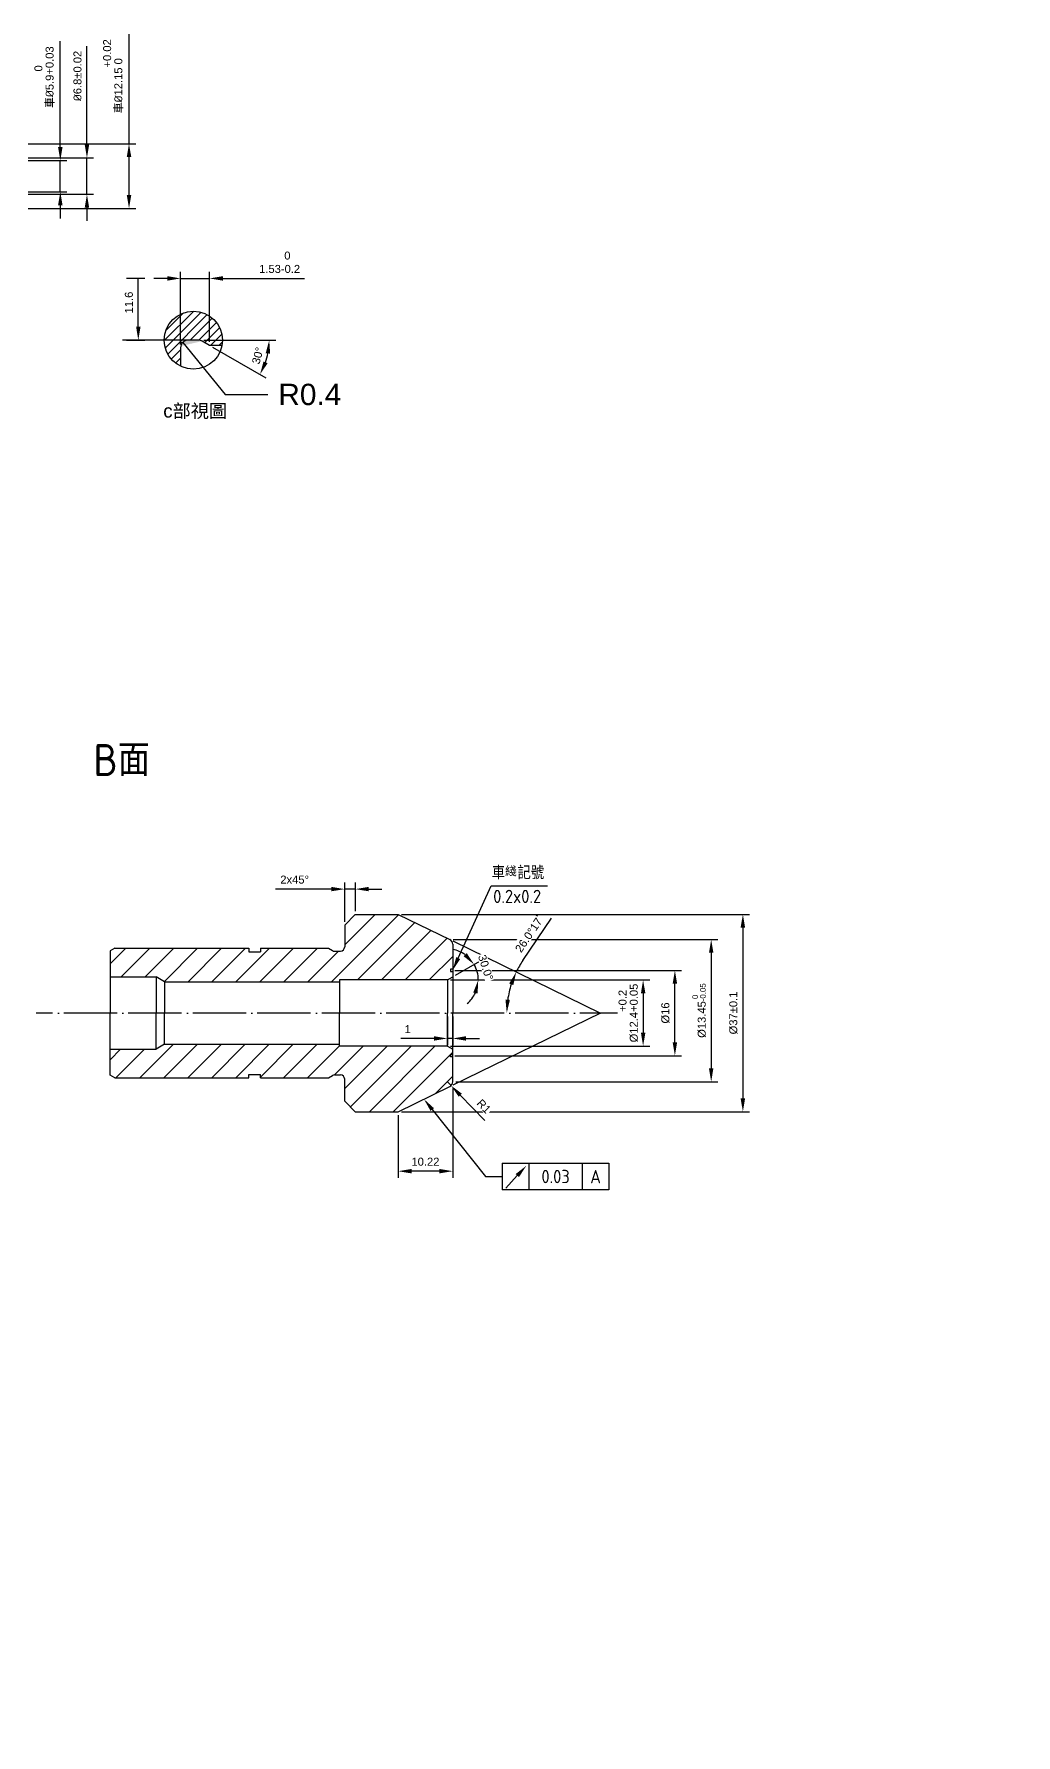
# Model space of a CAD drawing. Header units: millimetres. Extents: x -1183 to 2432, y -404 to 1213.
# Drawn here: x 288.1 to 472.3, y 381 to 699.9 of the extents above; entities that cross this region are included whole.
import ezdxf
from ezdxf import colors
from ezdxf.entities.mleader import LeaderData, LeaderLine
from ezdxf.enums import TextEntityAlignment as Align
from ezdxf.math import Vec2, Vec3

# ---------------------------------------------------------------- set-up
doc = ezdxf.new("R2010")
doc.units = ezdxf.units.MM
doc.linetypes.add('c10', pattern=[12, 10, -1, 0, -1])
for name, color, linetype in [('c10', 1, 'c10'), ('文字', 2, 'Continuous'), ('標註', 3, 'Continuous'), ('標註線', 3, 'Continuous'), ('細實線', 4, 'Continuous')]:
    doc.layers.add(name, color=color, linetype=linetype)
doc.styles.get("Standard").update_dxf_attribs({"font": 'isocp.shx', "height": 5, "bigfont": 'chineset.shx'})
doc.styles.add('可註解', font='arial.ttf')
doc.dimstyles.new('ISO-25', dxfattribs={"dimtxt": 1.5, "dimasz": 2.5, "dimexe": 1.25, "dimexo": 0.625, "dimgap": 1, "dimtad": 1, "dimdec": 3, "dimdsep": 46, "dimtxsty": '可註解', "dimcen": 2.5, "dimclrd": 3, "dimclre": 3, "dimclrt": 3, "dimadec": 1, "dimazin": 0, "dimtfac": 1, "dimtdec": 3, "dimtmove": 0, "dimatfit": 3, "dimfxl": 1, "dimtfill": 1, "dimtfillclr": 256, "dimarcsym": 0})

# ---------------------------------------------------------------- blocks, each defined once
blk = doc.blocks.new('*D56')
at = {"layer": '標註', "color": 3, "lineweight": -2, "transparency": 16777216}
for p, q in [((305.91, 679.34), (305.91, 699.9)), ((271.09, 679.34), (307.16, 679.34)), ((305.91, 669.69), (305.91, 676.84)), ((271.09, 667.19), (307.16, 667.19))]:
    blk.add_line(p, q, dxfattribs=at)
at = {"layer": '標註', "color": 3, "transparency": 16777216}
for points in [[(305.49, 676.84), (306.33, 676.84), (305.91, 679.34)], [(305.49, 669.69), (306.33, 669.69), (305.91, 667.19)]]:
    blk.add_solid(points, dxfattribs=at)
at = {"layer": '標註', "color": 3, "transparency": 16777216, "insert": (302.94, 691.98), "char_height": 1.5, "attachment_point": 5, "rotation": 90, "style": '可註解', "bg_fill": 3, "box_fill_scale": 1.1, "bg_fill_color": 256, "bg_fill_true_color": 13158600, "bg_fill_transparency": 0}
blk.add_mtext('{\\fPMingLiU|b0|i0|c136|p18;車\\fISOCPEUR|b0|i0|c0|p34;%%C}12.15\\S+0.02^  0;', dxfattribs=at)
blk = doc.blocks.new('*D57')
at = {"layer": '標註', "color": 3, "lineweight": -2, "transparency": 16777216}
for p, q in [((298.02, 679.16), (298.02, 697.65)), ((271.52, 676.66), (299.27, 676.66)), ((298.02, 669.86), (298.02, 676.66)), ((271.52, 669.86), (299.27, 669.86)), ((298.02, 667.36), (298.02, 664.86))]:
    blk.add_line(p, q, dxfattribs=at)
at = {"layer": '標註', "color": 3, "transparency": 16777216}
for points in [[(297.6, 679.16), (298.43, 679.16), (298.02, 676.66)], [(297.6, 667.36), (298.43, 667.36), (298.02, 669.86)]]:
    blk.add_solid(points, dxfattribs=at)
at = {"layer": '標註', "color": 3, "transparency": 16777216, "insert": (296.25, 692.04), "char_height": 1.5, "attachment_point": 5, "rotation": 90, "style": '可註解', "bg_fill": 3, "box_fill_scale": 1.1, "bg_fill_color": 256, "bg_fill_true_color": 13158600, "bg_fill_transparency": 0}
blk.add_mtext('{\\fISOCPEUR|b0|i0|c0|p34;%%C}6.8±0.02', dxfattribs=at)
blk = doc.blocks.new('*D58')
at = {"layer": '標註', "color": 3, "lineweight": -2, "transparency": 16777216}
for p, q in [((293.02, 678.71), (293.02, 698.58)), ((266.43, 676.21), (294.27, 676.21)), ((293.02, 670.31), (293.02, 676.21)), ((266.43, 670.31), (294.27, 670.31)), ((293.02, 667.81), (293.02, 665.31))]:
    blk.add_line(p, q, dxfattribs=at)
at = {"layer": '標註', "color": 3, "transparency": 16777216}
for points in [[(292.6, 678.71), (293.44, 678.71), (293.02, 676.21)], [(292.6, 667.81), (293.44, 667.81), (293.02, 670.31)]]:
    blk.add_solid(points, dxfattribs=at)
at = {"layer": '標註', "color": 3, "transparency": 16777216, "insert": (290.05, 691.81), "char_height": 1.5, "attachment_point": 5, "rotation": 90, "style": '可註解', "bg_fill": 3, "box_fill_scale": 1.1, "bg_fill_color": 256, "bg_fill_true_color": 13158600, "bg_fill_transparency": 0}
blk.add_mtext('{\\fPMingLiU|b0|i0|c136|p18;車\\fISOCPEUR|b0|i0|c0|p34;%%C}5.9\\S 0^ +0.03;', dxfattribs=at)
blk = doc.blocks.new('*D64')
at = {"color": 3, "lineweight": -2, "transparency": 16777216}
for p, q in [((319.95, 642.51), (333.46, 642.51)), ((321.56, 641.22), (331.57, 635.44))]:
    blk.add_line(p, q, dxfattribs=at)
blk.add_arc((319.33, 642.51), 12.88, 341.1375, 348.8625, dxfattribs=at)
at = {"color": 3, "transparency": 16777216}
for points in [[(331.55, 640.06), (332.38, 639.98), (332.21, 642.51)], [(331.9, 638.17), (331.14, 638.51), (330.48, 636.07)]]:
    blk.add_solid(points, dxfattribs=at)
at = {"color": 3, "transparency": 16777216, "insert": (330.06, 639.6), "char_height": 1.5, "attachment_point": 5, "rotation": 74.8383, "style": '可註解', "bg_fill": 3, "box_fill_scale": 1.1, "bg_fill_color": 256, "bg_fill_true_color": 13158600, "bg_fill_transparency": 0}
blk.add_mtext('30%%D', dxfattribs=at)
blk = doc.blocks.new('*D65')
at = {"color": 3, "lineweight": -2, "transparency": 16777216}
for p, q in [((313.09, 654.08), (310.59, 654.08)), ((315.59, 641.71), (315.59, 655.33)), ((315.59, 654.08), (321.02, 654.08)), ((321.02, 642.16), (321.02, 655.33)), ((323.52, 654.08), (338.84, 654.08))]:
    blk.add_line(p, q, dxfattribs=at)
at = {"color": 3, "transparency": 16777216}
for points in [[(313.09, 654.5), (313.09, 653.66), (315.59, 654.08)], [(323.52, 654.5), (323.52, 653.66), (321.02, 654.08)]]:
    blk.add_solid(points, dxfattribs=at)
at = {"color": 3, "transparency": 16777216, "insert": (334.16, 657.1), "char_height": 1.5, "attachment_point": 5, "style": '可註解', "bg_fill": 3, "box_fill_scale": 1.1, "bg_fill_color": 256, "bg_fill_true_color": 13158600, "bg_fill_transparency": 0}
blk.add_mtext('     0\\P1.53-0.2', dxfattribs=at)
blk = doc.blocks.new('*D66')
at = {"layer": '標註線', "color": 3, "lineweight": -2, "transparency": 16777216}
for p, q in [((305.44, 654.11), (308.9, 654.11)), ((307.65, 645.01), (307.65, 654.11)), ((305.44, 642.51), (308.9, 642.51))]:
    blk.add_line(p, q, dxfattribs=at)
at = {"layer": '標註線', "color": 3, "transparency": 16777216}
blk.add_solid([(307.24, 645.01), (308.07, 645.01), (307.65, 642.51)], dxfattribs=at)
at = {"layer": '標註線', "color": 3, "transparency": 16777216, "insert": (305.89, 649.56), "char_height": 1.5, "attachment_point": 5, "rotation": 90, "style": '可註解', "bg_fill": 3, "box_fill_scale": 1.1, "bg_fill_color": 256, "bg_fill_true_color": 13158600, "bg_fill_transparency": 0}
blk.add_mtext('11.6', dxfattribs=at)
blk = doc.blocks.new('_None')
blk = doc.blocks.new('*D93')
at = {"layer": '標註', "color": 3, "lineweight": -2, "transparency": 16777216}
for p, q in [((366.24, 522.55), (403.59, 522.55)), ((402.34, 520.05), (402.34, 512.65)), ((366.24, 510.15), (403.59, 510.15))]:
    blk.add_line(p, q, dxfattribs=at)
at = {"layer": '標註', "color": 3, "transparency": 16777216}
for points in [[(401.93, 520.05), (402.76, 520.05), (402.34, 522.55)], [(401.93, 512.65), (402.76, 512.65), (402.34, 510.15)]]:
    blk.add_solid(points, dxfattribs=at)
at = {"layer": '標註', "color": 3, "transparency": 16777216, "insert": (399.56, 516.35), "char_height": 1.5, "attachment_point": 5, "rotation": 90, "style": '可註解', "bg_fill": 3, "box_fill_scale": 1.1, "bg_fill_color": 256, "bg_fill_true_color": 13158600, "bg_fill_transparency": 0}
blk.add_mtext('%%C12.4\\S+0.2^ +0.05;', dxfattribs=at)
blk = doc.blocks.new('*D94')
at = {"layer": '標註', "color": 3, "lineweight": -2, "transparency": 16777216}
for p, q in [((365.62, 515.72), (365.62, 510.33)), ((366.62, 515.72), (366.62, 510.33)), ((363.12, 511.58), (356.92, 511.58)), ((366.62, 511.58), (365.62, 511.58)), ((369.12, 511.58), (371.62, 511.58))]:
    blk.add_line(p, q, dxfattribs=at)
at = {"layer": '標註', "color": 3, "transparency": 16777216}
for points in [[(363.12, 512), (363.12, 511.16), (365.62, 511.58)], [(369.12, 512), (369.12, 511.16), (366.62, 511.58)]]:
    blk.add_solid(points, dxfattribs=at)
at = {"layer": '標註', "color": 3, "transparency": 16777216, "insert": (358.19, 513.33), "char_height": 1.5, "attachment_point": 5, "style": '可註解', "bg_fill": 3, "box_fill_scale": 1.1, "bg_fill_color": 256, "bg_fill_true_color": 13158600, "bg_fill_transparency": 0}
blk.add_mtext('1', dxfattribs=at)
blk = doc.blocks.new('*D95')
at = {"layer": '標註', "color": 3, "lineweight": -2, "transparency": 16777216}
for p, q in [((366.68, 530.14), (416.36, 530.14)), ((415.11, 527.64), (415.11, 505.96)), ((367.24, 503.46), (416.36, 503.46))]:
    blk.add_line(p, q, dxfattribs=at)
at = {"layer": '標註', "color": 3, "transparency": 16777216}
for points in [[(414.69, 527.64), (415.52, 527.64), (415.11, 530.14)], [(414.69, 505.96), (415.52, 505.96), (415.11, 503.46)]]:
    blk.add_solid(points, dxfattribs=at)
at = {"layer": '標註', "color": 3, "transparency": 16777216, "insert": (412.85, 516.8), "char_height": 1.5, "width": 9.1036, "attachment_point": 5, "rotation": 90, "style": '可註解', "bg_fill": 3, "box_fill_scale": 1.1, "bg_fill_color": 256, "bg_fill_true_color": 13158600, "bg_fill_transparency": 0}
blk.add_mtext('%%C13.45{\\H0.7x;\\S 0^ -0.05;}', dxfattribs=at)
blk = doc.blocks.new('*D96')
at = {"layer": '標註', "color": 3, "lineweight": -2, "transparency": 16777216}
for p, q in [((357.02, 534.85), (422.3, 534.85)), ((421.05, 532.35), (421.05, 500.35)), ((357.02, 497.85), (422.3, 497.85))]:
    blk.add_line(p, q, dxfattribs=at)
at = {"layer": '標註', "color": 3, "transparency": 16777216}
for points in [[(420.63, 532.35), (421.47, 532.35), (421.05, 534.85)], [(420.63, 500.35), (421.47, 500.35), (421.05, 497.85)]]:
    blk.add_solid(points, dxfattribs=at)
at = {"layer": '標註', "color": 3, "transparency": 16777216, "insert": (419.28, 516.35), "char_height": 1.5, "attachment_point": 5, "rotation": 90, "style": '可註解', "bg_fill": 3, "box_fill_scale": 1.1, "bg_fill_color": 256, "bg_fill_true_color": 13158600, "bg_fill_transparency": 0}
blk.add_mtext('%%C37±0.1', dxfattribs=at)
blk = doc.blocks.new('*D97')
at = {"layer": '標註', "color": 3, "lineweight": -2, "transparency": 16777216}
for p, q in [((365.62, 503.46), (366.31, 502.74)), ((372.66, 496.17), (368.05, 500.94))]:
    blk.add_line(p, q, dxfattribs=at)
at = {"layer": '標註', "color": 3, "transparency": 16777216}
blk.add_solid([(368.35, 501.23), (367.75, 500.65), (366.31, 502.74)], dxfattribs=at)
at = {"layer": '標註', "color": 3, "transparency": 16777216, "insert": (372.48, 498.87), "char_height": 1.5, "attachment_point": 5, "rotation": 313.9973, "style": '可註解', "bg_fill": 3, "box_fill_scale": 1.1, "bg_fill_color": 256, "bg_fill_true_color": 13158600, "bg_fill_transparency": 0}
blk.add_mtext('R1', dxfattribs=at)
blk = doc.blocks.new('*D98')
at = {"layer": '標註', "color": 3, "lineweight": -2, "transparency": 16777216}
for p, q in [((366.62, 502.21), (366.62, 485.44)), ((356.4, 497.22), (356.4, 485.44)), ((364.12, 486.69), (358.9, 486.69))]:
    blk.add_line(p, q, dxfattribs=at)
at = {"layer": '標註', "color": 3, "transparency": 16777216}
for points in [[(358.9, 487.11), (358.9, 486.28), (356.4, 486.69)], [(364.12, 487.11), (364.12, 486.28), (366.62, 486.69)]]:
    blk.add_solid(points, dxfattribs=at)
at = {"layer": '標註', "color": 3, "transparency": 16777216, "insert": (361.51, 488.46), "char_height": 1.5, "attachment_point": 5, "style": '可註解', "bg_fill": 3, "box_fill_scale": 1.1, "bg_fill_color": 256, "bg_fill_true_color": 13158600, "bg_fill_transparency": 0}
blk.add_mtext('10.22', dxfattribs=at)
blk = doc.blocks.new('*D99')
at = {"layer": '標註', "color": 3, "lineweight": -2, "transparency": 16777216}
blk.add_line((379.79, 526.21), (385.17, 534.14), dxfattribs=at)
for start, end in [(145.8415, 154), (162.1585, 171.8415)]:
    blk.add_arc((394.33, 516.35), 17.57, start, end, dxfattribs=at)
at = {"layer": '標註', "color": 3, "transparency": 16777216}
for points in [[(377.22, 521.89), (377.99, 521.57), (378.54, 524.05)], [(377.35, 518.81), (376.52, 518.87), (376.76, 516.35)]]:
    blk.add_solid(points, dxfattribs=at)
at = {"layer": '標註', "color": 3, "transparency": 16777216, "insert": (380.84, 531.29), "char_height": 1.5, "width": 4.3135, "attachment_point": 5, "rotation": 55.8415, "style": '可註解', "bg_fill": 3, "box_fill_scale": 1.1, "bg_fill_color": 256, "bg_fill_true_color": 13158600, "bg_fill_transparency": 0}
blk.add_mtext("26.0°17{\\H1.29167x;\\C256;'}", dxfattribs=at)
blk = doc.blocks.new('*D76')
at = {"layer": '標註', "color": 3, "lineweight": -2, "transparency": 16777216}
for p, q in [((367.04, 524.35), (409.55, 524.35)), ((408.3, 510.85), (408.3, 521.85)), ((367.04, 508.35), (409.55, 508.35))]:
    blk.add_line(p, q, dxfattribs=at)
at = {"layer": '標註', "color": 3, "transparency": 16777216}
for points in [[(407.88, 521.85), (408.71, 521.85), (408.3, 524.35)], [(407.88, 510.85), (408.71, 510.85), (408.3, 508.35)]]:
    blk.add_solid(points, dxfattribs=at)
at = {"layer": '標註', "color": 3, "transparency": 16777216, "insert": (406.53, 516.35), "char_height": 1.5, "attachment_point": 5, "rotation": 90, "style": '可註解', "bg_fill": 3, "box_fill_scale": 1.1, "bg_fill_color": 256, "bg_fill_true_color": 13158600, "bg_fill_transparency": 0}
blk.add_mtext('%%C16', dxfattribs=at)
blk = doc.blocks.new('*D100')
at = {"layer": '標註', "color": 3, "lineweight": -2, "transparency": 16777216}
for p, q in [((367.16, 523.44), (371.73, 526.07)), ((366.24, 522.55), (372.67, 522.55))]:
    blk.add_line(p, q, dxfattribs=at)
for start, end in [(54.8803, 79.7606), (0, 30), (310.2394, 335.1197)]:
    blk.add_arc((365.62, 522.55), 5.8, start, end, dxfattribs=at)
at = {"layer": '標註', "color": 3, "transparency": 16777216}
for points in [[(369.26, 527.57), (368.65, 527.01), (370.64, 525.45)], [(370.48, 520.19), (371.29, 520.01), (371.42, 522.55)]]:
    blk.add_solid(points, dxfattribs=at)
at = {"layer": '標註', "color": 3, "transparency": 16777216, "insert": (372.81, 524.89), "char_height": 1.5, "attachment_point": 5, "rotation": 288.0715, "style": '可註解', "bg_fill": 3, "box_fill_scale": 1.1, "bg_fill_color": 256, "bg_fill_true_color": 13158600, "bg_fill_transparency": 0}
blk.add_mtext('30.0°', dxfattribs=at)
blk = doc.blocks.new('*D101')
at = {"layer": '標註', "color": 3, "lineweight": -2, "transparency": 16777216}
for p, q in [((343.86, 539.58), (333.39, 539.58)), ((346.36, 533.47), (346.36, 540.83)), ((348.36, 539.58), (346.36, 539.58)), ((348.36, 535.47), (348.36, 540.83)), ((350.86, 539.58), (353.36, 539.58))]:
    blk.add_line(p, q, dxfattribs=at)
at = {"layer": '標註', "color": 3, "transparency": 16777216}
for points in [[(343.86, 540), (343.86, 539.17), (346.36, 539.58)], [(350.86, 540), (350.86, 539.17), (348.36, 539.58)]]:
    blk.add_solid(points, dxfattribs=at)
at = {"layer": '標註', "color": 3, "transparency": 16777216, "insert": (336.98, 541.35), "char_height": 1.5, "attachment_point": 5, "style": '可註解', "bg_fill": 3, "box_fill_scale": 1.1, "bg_fill_color": 256, "bg_fill_true_color": 13158600, "bg_fill_transparency": 0}
blk.add_mtext('2x45%%D', dxfattribs=at)

msp = doc.modelspace()

# ---------------------------------------------------------------- hatches: boundary and pattern name
at = {"layer": '細實線'}
h = msp.add_hatch(dxfattribs=at)
h.set_pattern_fill('ANSI31', color=256, scale=0.35447)
h.set_pattern_definition([(45, (-482.383, 355.2379), (-0.7958088, 0.7958088), [])])
h.paths.add_polyline_path([(312.531, 642.507, 0.28685769), (315.5931, 637.6089), (315.5931, 641.0892, -0.41421356), (317.011, 642.507), (318.9482, 642.507, -0.1316525), (319.6572, 642.3171), (321.0165, 641.5323), (323.3403, 641.5323, 0.0449991), (323.4282, 642.507, 1)])

# ---------------------------------------------------------------- linework, layer by layer
for p, q in [((315.5931, 641.0892), (315.5931, 637.6089)), ((318.9482, 642.507), (317.011, 642.507)), ((318.9482, 642.507), (317.011, 642.507)), ((321.0165, 641.5323), (319.6572, 642.3171)), ((321.0165, 641.5323), (319.6572, 642.3171)), ((323.3403, 641.5323), (321.0165, 641.5323)), ((348.359, 534.8459), (346.359, 532.8459)), ((346.359, 532.8459), (346.359, 528.7459)), ((348.359, 534.8459), (356.399, 534.8459)), ((356.399, 534.8459), (366.0574, 530.1352)), ((303.219, 528.4959), (302.359, 527.9994)), ((302.359, 527.9994), (302.359, 516.3459)), ((303.219, 528.4959), (328.359, 528.4959)), ((328.359, 528.4959), (328.359, 527.8459)), ((328.359, 527.8459), (330.559, 527.8459)), ((330.559, 528.4959), (330.559, 527.8459)), ((330.559, 528.4959), (343.299, 528.4959)), ((343.299, 528.4959), (344.066, 528.0531)), ((344.466, 527.9459), (345.192, 527.9459)), ((345.192, 527.9459), (345.559, 527.9459)), ((302.359, 523.1459), (310.979, 523.1459)), ((310.979, 523.1459), (310.979, 516.3459)), ((312.5379, 522.1959), (310.979, 523.1459)), ((365.619, 522.5459), (366.619, 523.1232)), ((312.5379, 522.1959), (312.5379, 516.3459)), ((312.5379, 522.1959), (345.359, 522.1959)), ((365.619, 522.5459), (345.359, 522.5459)), ((345.359, 522.5459), (345.359, 516.3459)), ((365.619, 522.5459), (365.619, 516.3459)), ((302.359, 504.6924), (302.359, 516.3459)), ((310.979, 509.5459), (310.979, 516.3459)), ((312.5379, 510.4959), (312.5379, 516.3459)), ((345.359, 510.1459), (345.359, 516.3459)), ((365.619, 510.1459), (365.619, 516.3459)), ((312.5379, 510.4959), (310.979, 509.5459)), ((312.5379, 510.4959), (345.359, 510.4959)), ((302.359, 509.5459), (310.979, 509.5459)), ((365.619, 510.1459), (345.359, 510.1459)), ((365.619, 510.1459), (366.619, 509.5685)), ((303.219, 504.1959), (302.359, 504.6924)), ((303.219, 504.1959), (328.359, 504.1959)), ((328.359, 504.8459), (330.559, 504.8459)), ((328.359, 504.1959), (328.359, 504.8459)), ((330.559, 504.1959), (330.559, 504.8459)), ((330.559, 504.1959), (343.299, 504.1959)), ((343.299, 504.1959), (344.066, 504.6387)), ((344.466, 504.7459), (345.192, 504.7459)), ((345.192, 504.7459), (345.559, 504.7459)), ((346.359, 499.8459), (346.359, 503.9459)), ((356.399, 497.8459), (366.0574, 502.5566)), ((348.359, 497.8459), (346.359, 499.8459)), ((348.359, 497.8459), (356.399, 497.8459))]:
    msp.add_line(p, q)
for centre, radius, start, end in [((317.011, 641.0892), 1.4179, 90, 180), ((317.011, 641.0892), 1.4179, 90, 180), ((318.9482, 641.0892), 1.4179, 60, 90), ((365.619, 529.2364), 1, 0, 64), ((344.466, 528.7459), 0.8, 240, 270), ((345.559, 528.7459), 0.8, 270, 0), ((344.466, 503.9459), 0.8, 90, 120), ((345.559, 503.9459), 0.8, 0, 90), ((365.619, 503.4554), 1, 296, 0)]:
    msp.add_arc(centre, radius, start, end)
at = {"layer": 'c10'}
msp.add_line((400.4601, 516.3459), (288.5211, 516.3459), dxfattribs=at)
at = {"layer": '文字', "linetype": 'ByBlock', "lineweight": -2}
msp.add_lwpolyline([(378.7417, 485.8706), (376.5619, 483.5071)], dxfattribs=at)
at = {"layer": '文字'}
msp.add_solid([(378.4354, 486.1531), (380.4366, 487.7083), (379.048, 485.5881)], dxfattribs=at)
at = {"layer": '細實線'}
for p, q in [((375.9231, 488.1948), (380.9231, 488.1948)), ((375.9231, 488.1948), (375.9231, 483.1948)), ((380.9231, 488.1948), (380.9231, 483.1695)), ((380.9231, 488.1948), (390.9231, 488.1948)), ((390.9231, 488.1948), (390.9231, 483.1695)), ((390.9231, 488.1948), (395.9231, 488.1948)), ((395.9231, 488.1948), (395.9231, 483.1695)), ((395.9231, 483.1695), (375.9231, 483.1948))]:
    msp.add_line(p, q, dxfattribs=at)
msp.add_circle((317.9796, 642.507), 5.4486, dxfattribs=at)

# ---------------------------------------------------------------- texts
at = {"layer": '文字'}
for s, width, insert, char_height, attachment_point in [('B面', 44.789618, (299.2303, 566.7752), 6, 1), ('車{\\fPMingLiU|b0|i0|c136|p18;\\H0.64x;    }記號', 11.023671, (373.9516, 543.9135), 2.5, 1), ('{\\fPMingLiU|b0|i0|c136|p18;\\H0.64x;綫}', 2.263528, (376.4503, 543.7667), 2.5, 1), ('0.2x0.2', 7.760664, (374.2161, 539.449), 2.5, 1), ('0.03', 10, (385.9231, 485.6916), 2.5, 5), ('A', 5, (393.4231, 485.6695), 2.5, 5)]:
    msp.add_mtext_dynamic_manual_height_columns(s, width=width, gutter_width=12.5, heights=[0], dxfattribs=dict(at, insert=insert, char_height=char_height, attachment_point=attachment_point))
at = {"layer": '標註線', "style": '可註解'}
msp.add_text('c部視圖', height=2.5, dxfattribs=at).set_placement((318.3231, 627.9912), align=Align.CENTER)

# ---------------------------------------------------------------- dimensions: what is measured, and where the dimension line sits
at = {"layer": '標註'}
dim = msp.add_linear_dim(base=(305.909, 667.186), p1=(270.4629, 679.336), p2=(270.4629, 667.186), angle=90, text='{\\fPMingLiU|b0|i0|c136|p18;車\\fISOCPEUR|b0|i0|c0|p34;%%C}<>', dimstyle='ISO-25', override={"dimtol": 1, "dimtp": 0.02}, dxfattribs=at)
dim.commit()
dim.dimension.update_dxf_attribs({"geometry": '*D56', "text_midpoint": (305.909, 691.9778), "dimtype": 160})

# ---------------------------------------------------------------- leaders
at = {"layer": '標註線'}
ml = msp.add_multileader_mtext('Standard', dxfattribs=at)
ml.set_content('R0.4', color=256, style='可註解')
ml.set_leader_properties()
ml.build(insert=Vec2(0, 0))
ctx = ml.context
ctx.base_point, ctx.plane_origin = Vec3(331.9246, 632.2942), Vec3(204.2838, 81.5605)
notes = []
notes.append((ctx, [(0, (1, 1, 0), (323.9246, 632.2942), (1, 0), 8, [(1, [(319.6416, 642.326), (316.0084, 642.0918)], 0, [])])]))
ctx.mtext.insert, ctx.mtext.flow_direction = Vec3(333.9246, 634.3283), 5
for ctx, leaders in notes:
    for number, flags, end, landing, length, lines in leaders:
        leader = LeaderData()
        leader.index, (leader.has_last_leader_line, leader.has_dogleg_vector, leader.attachment_direction) = number, flags
        leader.last_leader_point, leader.dogleg_vector, leader.dogleg_length = Vec3(end), Vec3(landing), length
        for number, points, colour, breaks in lines:
            line = LeaderLine()
            line.index, line.vertices, line.color, line.breaks = number, Vec3.list(points), colors.encode_raw_color(colour), breaks
            leader.lines.append(line)
        ctx.leaders.append(leader)

# ---------------------------------------------------------------- next in the draw order: dimensions: what is measured, and where the dimension line sits
dim = msp.add_angular_dim_2l(base=(332.0138, 640.2702), line1=((318.9482, 642.507), (317.011, 642.507)), line2=((321.0165, 641.5323), (319.6572, 642.3171)), text='30%%D', dimstyle='ISO-25')
dim.commit()
dim.dimension.update_dxf_attribs({"geometry": '*D64', "text_midpoint": (331.7611, 639.138), "dimtype": 162})
at = {"layer": '標註'}
dim = msp.add_linear_dim(base=(298.0163, 669.861), p1=(270.8929, 676.661), p2=(270.8929, 669.861), angle=90, text='{\\fISOCPEUR|b0|i0|c0|p34;%%C}<>', dimstyle='ISO-25', override={"dimtol": 1, "dimtp": 0.02, "dimtm": 0.02}, dxfattribs=at)
dim.commit()
dim.dimension.update_dxf_attribs({"geometry": '*D57', "text_midpoint": (298.0163, 692.0362), "dimtype": 160})

# ---------------------------------------------------------------- next in the draw order: dimensions: what is measured, and where the dimension line sits
dim = msp.add_linear_dim(base=(315.5931, 654.0809), p1=(321.0165, 641.5323), p2=(315.5931, 641.0892), text='     0\\P1.53-0.2', dimstyle='ISO-25', override={"dimtol": 1, "dimtp": 0.2})
dim.commit()
dim.dimension.update_dxf_attribs({"geometry": '*D65', "text_midpoint": (334.1634, 654.0809), "dimtype": 160})
dim = msp.add_linear_dim(base=(293.0193, 670.311), p1=(265.8029, 676.211), p2=(265.8029, 670.311), angle=90, text='{\\fPMingLiU|b0|i0|c136|p18;車\\fISOCPEUR|b0|i0|c0|p34;%%C}<>', dimstyle='ISO-25', override={"dimtol": 1, "dimtm": -0.03}, dxfattribs=at)
dim.commit()
dim.dimension.update_dxf_attribs({"geometry": '*D58', "text_midpoint": (293.0193, 691.8111), "dimtype": 160})

# ---------------------------------------------------------------- next in the draw order: linework, layer by layer
at = {"layer": '標註線'}
msp.add_line((317.011, 642.507), (304.662, 642.507), dxfattribs=at)

# ---------------------------------------------------------------- next in the draw order: dimensions: what is measured, and where the dimension line sits
dim = msp.add_linear_dim(base=(307.655, 654.107), p1=(304.8116, 642.507), p2=(304.8116, 654.107), angle=90, dimstyle='ISO-25', override={"dimblk2": 'None', "dimsah": 1}, dxfattribs=at)
dim.commit()
dim.dimension.update_dxf_attribs({"geometry": '*D66', "text_midpoint": (305.8891, 649.557)})

# ---------------------------------------------------------------- next in the draw order: hatches: boundary and pattern name
at = {"layer": '細實線'}
h = msp.add_hatch(dxfattribs=at)
h.set_pattern_fill('ANSI31', color=256)
h.set_pattern_definition([(45, (54.0305, 380.4854), (-2.245064, 2.245064), [])])
h.paths.add_polyline_path([(366.619, 529.8612), (356.399, 534.8459), (348.359, 534.8459), (346.359, 532.8459), (346.359, 528.7459, -0.41421356), (345.559, 527.9459), (345.192, 527.9459), (344.466, 527.9459, -0.1316525), (344.066, 528.0531), (343.299, 528.4959), (330.559, 528.4959), (330.559, 527.8459), (328.359, 527.8459), (328.359, 528.4959), (303.219, 528.4959), (302.359, 527.9994), (302.359, 523.1459), (310.979, 523.1459), (312.5379, 522.1959), (345.359, 522.1959), (345.359, 522.5459), (365.619, 522.5459), (366.619, 523.1232)])
h.paths.add_polyline_path([(366.619, 509.5685), (365.619, 510.1459), (345.359, 510.1459), (345.359, 510.4959), (312.5379, 510.4959), (310.979, 509.5459), (302.359, 509.5459), (302.359, 504.6924), (303.219, 504.1959), (328.359, 504.1959), (328.359, 504.8459), (330.559, 504.8459), (330.559, 504.1959), (343.299, 504.1959), (344.066, 504.6387, -0.1316525), (344.466, 504.7459), (345.192, 504.7459), (345.559, 504.7459, -0.41421356), (346.359, 503.9459), (346.359, 499.8459), (348.359, 497.8459), (356.399, 497.8459), (366.619, 502.8305)])
h.paths.add_polyline_path([(208.0671, 450.894), (208.0671, 458.6991), (204.5238, 458.6991), (204.5238, 450.894)], flags=9)
h.paths.add_polyline_path([(213.6696, 458.7884), (225.9447, 458.7884), (225.9447, 465.6027), (213.6696, 465.6027)], flags=9)
h.paths.add_polyline_path([(172.3893, 495.4873), (174.4799, 495.4873), (174.4799, 498.4185), (172.3893, 498.4185)], flags=9)
h.paths.add_polyline_path([(375.3247, 658.9849), (383.625, 658.9849), (383.625, 666.2359), (375.3247, 666.2359)], flags=9)
h.paths.add_polyline_path([(363.2057, 668.593), (394.8554, 668.593), (394.8554, 676.3778), (363.2057, 676.3778)], flags=9)
h.paths.add_polyline_path([(345.5305, 658.9854), (352.5305, 658.9854), (352.5305, 665.9854), (345.5305, 665.9854)], flags=9)
h.paths.add_polyline_path([(312.427, 658.7783), (325.6341, 658.7783), (325.6341, 665.9874), (312.427, 665.9874)], flags=9)
h.paths.add_polyline_path([(282.3804, 658.9829), (295.6807, 658.9829), (295.6807, 666.2359), (282.3804, 666.2359)], flags=9)
h.paths.add_polyline_path([(336.2057, 668.5935), (361.8554, 668.5935), (361.8554, 676.3517), (336.2057, 676.3517)], flags=9)
h.paths.add_polyline_path([(307.8336, 668.5935), (330.2275, 668.5935), (330.2275, 676.3517), (307.8336, 676.3517)], flags=9)
h.paths.add_polyline_path([(280.675, 668.7783), (297.3861, 668.7783), (297.3861, 675.9874), (280.675, 675.9874)], flags=9)
h.paths.add_polyline_path([(258.041, 658.9437), (270.0201, 658.9437), (270.0201, 666.0271), (258.041, 666.0271)], flags=9)
h.paths.add_polyline_path([(258.093, 668.7001), (269.968, 668.7001), (269.968, 676.0623), (258.093, 676.0623)], flags=9)
h.paths.add_polyline_path([(228.1972, 663.8002), (249.8639, 663.8002), (249.8639, 671.1312), (228.1972, 671.1312)], flags=9)
h.paths.add_polyline_path([(201.6213, 658.7783), (217.3284, 658.7783), (217.3284, 665.9874), (201.6213, 665.9874)], flags=9)
h.paths.add_polyline_path([(193.2057, 668.593), (224.8554, 668.593), (224.8554, 676.3778), (193.2057, 676.3778)], flags=9)
h.paths.add_polyline_path([(173.0305, 658.9834), (185.0305, 658.9834), (185.0305, 665.9874), (173.0305, 665.9874)], flags=9)
h.paths.add_polyline_path([(140.677, 658.7783), (157.3841, 658.7783), (157.3841, 665.9874), (140.677, 665.9874)], flags=9)
h.paths.add_polyline_path([(110.677, 658.7783), (127.3841, 658.7783), (127.3841, 665.9874), (110.677, 665.9874)], flags=9)
h.paths.add_polyline_path([(166.2057, 668.5935), (191.8554, 668.5935), (191.8554, 676.3517), (166.2057, 676.3517)], flags=9)
h.paths.add_polyline_path([(137.8336, 668.5935), (160.2275, 668.5935), (160.2275, 676.3517), (137.8336, 676.3517)], flags=9)
h.paths.add_polyline_path([(110.675, 668.7783), (127.3861, 668.7783), (127.3861, 675.9874), (110.675, 675.9874)], flags=9)
h.paths.add_polyline_path([(88.041, 658.9437), (100.0201, 658.9437), (100.0201, 666.0271), (88.041, 666.0271)], flags=9)
h.paths.add_polyline_path([(88.093, 668.7001), (99.968, 668.7001), (99.968, 676.0623), (88.093, 676.0623)], flags=9)
h.paths.add_polyline_path([(58.1451, 663.7645), (79.916, 663.7645), (79.916, 671.0271), (58.1451, 671.0271)], flags=9)
h.paths.add_polyline_path([(460.0719, 381.091), (469.0254, 381.091), (469.0254, 390.0445), (460.0719, 390.0445)], flags=9)
h.paths.add_polyline_path([(448.2346, 381.1045), (462.6096, 381.1045), (462.6096, 389.8604), (448.2346, 389.8604)], flags=9)
h.paths.add_polyline_path([(445.7805, 391.7778), (472.2805, 391.7778), (472.2805, 399.2359), (445.7805, 399.2359)], flags=9)
h.paths.add_polyline_path([(402.9218, 381.2854), (415.1393, 381.2854), (415.1393, 388.1029), (402.9218, 388.1029)], flags=9)
h.paths.add_polyline_path([(426.9233, 380.9854), (441.1378, 380.9854), (441.1378, 389.9854), (426.9233, 389.9854)], flags=9)
h.paths.add_polyline_path([(376.9055, 381.2354), (391.1555, 381.2354), (391.1555, 389.7354), (376.9055, 389.7354)], flags=9)
h.paths.add_polyline_path([(426.718, 390.9711), (441.343, 390.9711), (441.343, 399.8747), (426.718, 399.8747)], flags=9)
h.paths.add_polyline_path([(404.5305, 391.2854), (413.5305, 391.2854), (413.5305, 399.6854), (404.5305, 399.6854)], flags=9)
h.paths.add_polyline_path([(376.968, 390.9824), (391.093, 390.9824), (391.093, 399.7383), (376.968, 399.7383)], flags=9)
h.paths.add_polyline_path([(446.093, 400.9635), (471.968, 400.9635), (471.968, 409.7573), (446.093, 409.7573)], flags=9)
h.paths.add_polyline_path([(426.6437, 401.0179), (441.4174, 401.0179), (441.4174, 409.7354), (426.6437, 409.7354)], flags=9)
h.paths.add_polyline_path([(395.843, 401.0631), (422.218, 401.0631), (422.218, 409.8604), (395.843, 409.8604)], flags=9)
h.paths.add_polyline_path([(376.7259, 400.901), (391.3352, 400.901), (391.3352, 409.9448), (376.7259, 409.9448)], flags=9)
h.paths.add_polyline_path([(448.9504, 411.2848), (469.1107, 411.2848), (469.1107, 419.986), (448.9504, 419.986)], flags=9)
h.paths.add_polyline_path([(427.4055, 411.0351), (440.6555, 411.0351), (440.6555, 419.7354), (427.4055, 419.7354)], flags=9)
h.paths.add_polyline_path([(406.0742, 411.2848), (411.9869, 411.2848), (411.9869, 419.986), (406.0742, 419.986)], flags=9)
h.paths.add_polyline_path([(377.1108, 410.9854), (390.9503, 410.9854), (390.9503, 419.9854), (377.1108, 419.9854)], flags=9)
h.paths.add_polyline_path([(380.9055, 420.9342), (467.1555, 420.9342), (467.1555, 429.9116), (380.9055, 429.9116)], flags=9)

# ---------------------------------------------------------------- next in the draw order: dimensions: what is measured, and where the dimension line sits
at = {"layer": '標註'}
dim = msp.add_linear_dim(base=(402.3426, 510.1459), p1=(365.619, 522.5459), p2=(365.619, 510.1459), angle=90, text='%%C<>', dimstyle='ISO-25', override={"dimtol": 1, "dimtp": 0.2, "dimtm": -0.05}, dxfattribs=at)
dim.commit()
dim.dimension.update_dxf_attribs({"geometry": '*D93', "text_midpoint": (402.3426, 516.3459), "dimtype": 160})

# ---------------------------------------------------------------- next in the draw order: dimensions: what is measured, and where the dimension line sits
dim = msp.add_linear_dim(base=(366.619, 511.5816), p1=(365.619, 516.3459), p2=(366.619, 516.3459), dimstyle='ISO-25', dxfattribs=at)
dim.commit()
dim.dimension.update_dxf_attribs({"geometry": '*D94', "text_midpoint": (358.1913, 511.5816), "dimtype": 160})

# ---------------------------------------------------------------- next in the draw order: linework, layer by layer
for p in [(366.619, 529.2364), (366.619, 503.4554)]:
    msp.add_line(p, (366.619, 516.3459))

# ---------------------------------------------------------------- next in the draw order: dimensions: what is measured, and where the dimension line sits
dim = msp.add_linear_dim(base=(415.1064, 503.4554), p1=(366.0574, 530.1352), p2=(366.619, 503.4554), angle=90, text='%%C13.45{\\H0.7x;\\S 0^ -0.05;}', dimstyle='ISO-25', dxfattribs=at)
dim.commit()
dim.dimension.update_dxf_attribs({"geometry": '*D95', "text_midpoint": (415.1064, 516.7953), "dimtype": 160})

# ---------------------------------------------------------------- next in the draw order: dimensions: what is measured, and where the dimension line sits
dim = msp.add_linear_dim(base=(421.0502, 497.8459), p1=(356.399, 534.8459), p2=(356.399, 497.8459), angle=90, text='%%C<>', dimstyle='ISO-25', override={"dimtol": 1, "dimtp": 0.1, "dimtm": 0.1}, dxfattribs=at)
dim.commit()
dim.dimension.update_dxf_attribs({"geometry": '*D96', "text_midpoint": (421.0502, 516.3459), "dimtype": 160})

# ---------------------------------------------------------------- next in the draw order: linework, layer by layer
for p, q in [((366.219, 508.5459), (366.619, 508.5459)), ((366.219, 508.1459), (366.219, 508.5459)), ((366.619, 508.1459), (366.219, 508.1459))]:
    msp.add_line(p, q)
msp.add_line((366.219, 508.5459), (366.619, 508.5459), dxfattribs=at)
at = {"layer": '細實線'}
for p, q in [((366.619, 529.8612), (394.3297, 516.3459)), ((394.3297, 516.3459), (366.619, 502.8305))]:
    msp.add_line(p, q, dxfattribs=at)

# ---------------------------------------------------------------- next in the draw order: dimensions: what is measured, and where the dimension line sits
at = {"layer": '標註'}
dim = msp.add_angular_dim_2l(base=(376.9583, 518.9937), line1=((400.4601, 516.3459), (288.5211, 516.3459)), line2=((366.619, 529.8612), (394.3297, 516.3459)), text="<>17{\\H1.29167x;\\C256;'}", dimstyle='ISO-25', dxfattribs=at)
dim.commit()
dim.dimension.update_dxf_attribs({"geometry": '*D99', "text_midpoint": (380.8377, 531.2868)})
dim = msp.add_radius_dim(center=(365.619, 503.4554), mpoint=(366.3137, 502.736), dimstyle='ISO-25', dxfattribs=at)
dim.commit()
dim.dimension.update_dxf_attribs({"geometry": '*D97', "text_midpoint": (372.482, 498.8716)})

# ---------------------------------------------------------------- next in the draw order: linework, layer by layer
for p, q in [((366.619, 524.5459), (366.219, 524.5459)), ((366.219, 524.5459), (366.219, 524.1459)), ((366.219, 524.1459), (366.619, 524.1459))]:
    msp.add_line(p, q)
msp.add_line((366.219, 524.1459), (366.619, 524.1459), dxfattribs=at)

# ---------------------------------------------------------------- next in the draw order: dimensions: what is measured, and where the dimension line sits
dim = msp.add_linear_dim(base=(346.359, 539.583), p1=(348.359, 534.8459), p2=(346.359, 532.8459), text='<>x45%%D', dimstyle='ISO-25', dxfattribs=at)
dim.commit()
dim.dimension.update_dxf_attribs({"geometry": '*D101', "text_midpoint": (336.984, 539.583), "dimtype": 160})
dim = msp.add_linear_dim(base=(356.399, 486.6942), p1=(366.619, 502.8305), p2=(356.399, 497.8459), dimstyle='ISO-25', dxfattribs=at)
dim.commit()
dim.dimension.update_dxf_attribs({"geometry": '*D98', "text_midpoint": (361.509, 488.46)})

# ---------------------------------------------------------------- next in the draw order: dimensions: what is measured, and where the dimension line sits
dim = msp.add_linear_dim(base=(408.296, 524.3459), p1=(366.419, 508.3459), p2=(366.419, 524.3459), angle=90, text='%%C<>', dimstyle='ISO-25', dxfattribs=at)
dim.commit()
dim.dimension.update_dxf_attribs({"geometry": '*D76', "text_midpoint": (408.296, 516.3459), "dimtype": 160})

# ---------------------------------------------------------------- next in the draw order: leaders
at = {"layer": '細實線'}
ml = msp.add_multileader_mtext('Standard', dxfattribs=at)
ml.set_content('', color=256)
ml.set_leader_properties()
ml.build(insert=Vec2(0, 0))
ml.multileader.update_dxf_attribs({"arrow_head_size": 2.5})
ctx = ml.context
ctx.base_point, ctx.arrow_head_size, ctx.plane_origin = Vec3(375.9231, 485.6948), 2.5, Vec3(-353.5687, 423.756)
notes = []
notes.append((ctx, [(0, (1, 1, 0), (372.8062, 485.6948), (1, 0), 3.1169, [(0, [(361.2282, 500.2012)], 0, [])])]))
ctx.mtext.insert, ctx.mtext.flow_direction = Vec3(377.9231, 487.6948), 5
for ctx, leaders in notes:
    for number, flags, end, landing, length, lines in leaders:
        leader = LeaderData()
        leader.index, (leader.has_last_leader_line, leader.has_dogleg_vector, leader.attachment_direction) = number, flags
        leader.last_leader_point, leader.dogleg_vector, leader.dogleg_length = Vec3(end), Vec3(landing), length
        for number, points, colour, breaks in lines:
            line = LeaderLine()
            line.index, line.vertices, line.color, line.breaks = number, Vec3.list(points), colors.encode_raw_color(colour), breaks
            leader.lines.append(line)
        ctx.leaders.append(leader)

# ---------------------------------------------------------------- next in the draw order: dimensions: what is measured, and where the dimension line sits
at = {"layer": '標註'}
dim = msp.add_angular_dim_2l(base=(371.3335, 523.5535), line1=((365.619, 522.5459), (345.359, 522.5459)), line2=((365.619, 522.5459), (366.619, 523.1232)), dimstyle='ISO-25', dxfattribs=at)
dim.commit()
dim.dimension.update_dxf_attribs({"geometry": '*D100', "text_midpoint": (371.1354, 524.3459), "dimtype": 162})

# ---------------------------------------------------------------- next in the draw order: leaders
at = {"layer": '細實線'}
ml = msp.add_multileader_mtext('Standard', dxfattribs=at)
ml.set_content('', color=256)
ml.set_leader_properties()
ml.build(insert=Vec2(0, 0))
ml.multileader.update_dxf_attribs({"arrow_head_size": 2.5})
ctx = ml.context
ctx.base_point, ctx.arrow_head_size, ctx.plane_origin = Vec3(384.4167, 540.2138), 2.5, Vec3(-348.1779, 447.9258)
notes = []
notes.append((ctx, [(0, (1, 1, 0), (373.8364, 540.2138), (1, 0), 10.5803, [(0, [(366.619, 524.371)], 0, [])])]))
ctx.mtext.insert, ctx.mtext.flow_direction = Vec3(386.4167, 542.2138), 5
for ctx, leaders in notes:
    for number, flags, end, landing, length, lines in leaders:
        leader = LeaderData()
        leader.index, (leader.has_last_leader_line, leader.has_dogleg_vector, leader.attachment_direction) = number, flags
        leader.last_leader_point, leader.dogleg_vector, leader.dogleg_length = Vec3(end), Vec3(landing), length
        for number, points, colour, breaks in lines:
            line = LeaderLine()
            line.index, line.vertices, line.color, line.breaks = number, Vec3.list(points), colors.encode_raw_color(colour), breaks
            leader.lines.append(line)
        ctx.leaders.append(leader)

doc.saveas('drawing.dxf')
